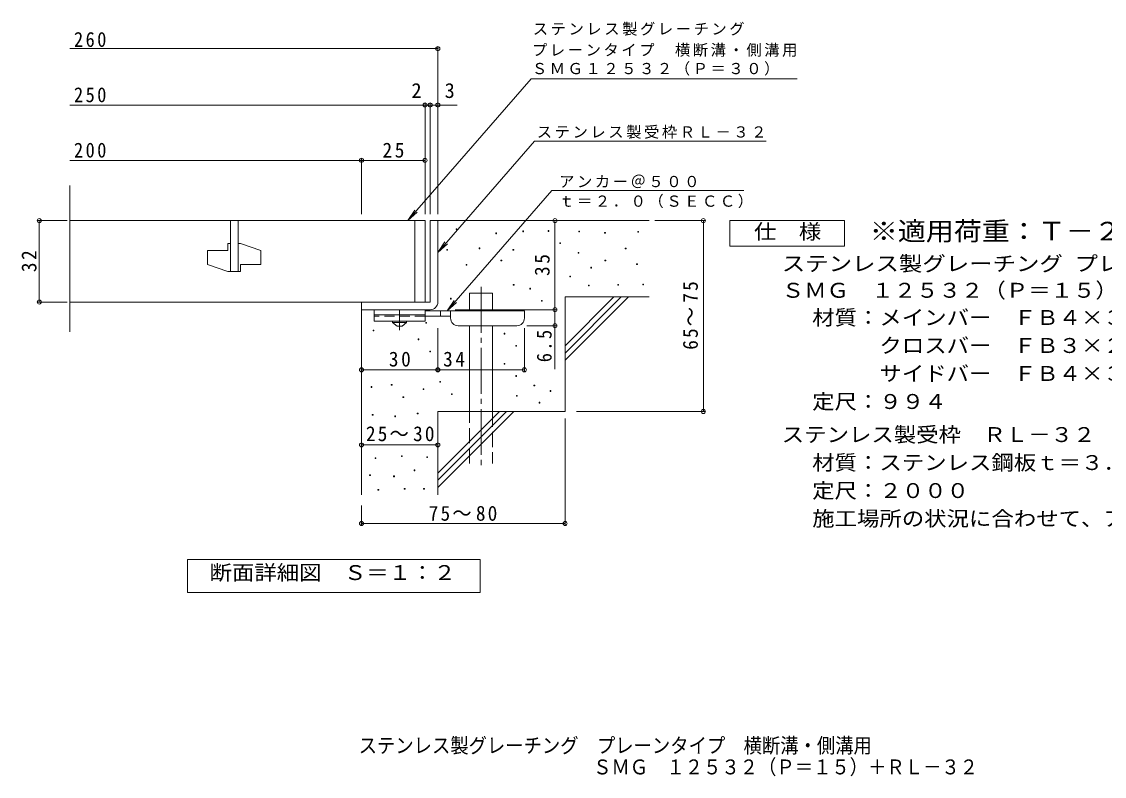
# Model space of a CAD drawing. Units: millimetres on the paper, enlarged 10 times, with parts at other scales. Extents: x -1473 to 1723, y -1369 to 1137.
# Drawn here: x -1473 to 654, y -1369 to 114 of the extents above; entities that cross this region are included whole.
import ezdxf
from ezdxf.enums import TextEntityAlignment as Align

# ---------------------------------------------------------------- set-up
doc = ezdxf.new("R2010")
doc.units = ezdxf.units.MM
doc.header["$LTSCALE"] = 10
doc.header["$PDMODE"] = 32
doc.header["$PDSIZE"] = 8
for name, pattern in [('CHAIN1', [8, 5, -1, 1, -1]), ('CHAIN2', [12, 9, -1, 1, -1]), ('DASHED2', [3, 2, -1]), ('DASHED3', [4, 3, -1])]:
    doc.linetypes.add(name, pattern=pattern)
for name, color, linetype, lineweight in [('D-0', 7, 'Continuous', 9), ('D-1', 2, 'Continuous', 9), ('D-2', 3, 'Continuous', 9), ('D-4', 7, 'Continuous', 9), ('D-5', 7, 'Continuous', 9), ('D-6', 6, 'Continuous', 9), ('D-9', 4, 'Continuous', 9)]:
    doc.layers.add(name, color=color, linetype=linetype, lineweight=lineweight)
doc.layers.add('F-5_F-5ﾚｲﾔ', color=2, linetype='Continuous')
doc.styles.add('ＭＳ ゴシック', font='')
doc.styles.get('ＭＳ ゴシック').set_extended_font_data('MS Gothic')

msp = doc.modelspace()

# ---------------------------------------------------------------- linework, layer by layer
at = {"layer": 'D-0'}
for points in [[(-620.07, -294.55), (-620.07, -293.05), (-618.57, -293.05), (-618.57, -294.55)], [(-489.07, -298.61), (-489.07, -297.11), (-487.57, -297.11), (-487.57, -298.61)], [(-439.06, -298.06), (-439.06, -296.56), (-437.56, -296.56), (-437.56, -298.06)], [(-378.92, -299.08), (-378.92, -297.58), (-377.42, -297.58), (-377.42, -299.08)], [(-541.74, -302.66), (-541.74, -301.16), (-540.24, -301.16), (-540.24, -302.66)], [(-328.16, -301.78), (-328.16, -300.28), (-326.66, -300.28), (-326.66, -301.78)], [(-263.2, -299.75), (-263.2, -298.25), (-261.7, -298.25), (-261.7, -299.75)], [(-638.09, -334.87), (-638.09, -333.37), (-636.59, -333.37), (-636.59, -334.87)], [(-574.5, -332.16), (-574.5, -330.66), (-573, -330.66), (-573, -332.16)], [(-508.18, -334.87), (-508.18, -333.37), (-506.68, -333.37), (-506.68, -334.87)], [(-416.21, -322.05), (-416.21, -320.55), (-414.71, -320.55), (-414.71, -322.05)], [(-380.27, -341.04), (-380.27, -339.54), (-378.77, -339.54), (-378.77, -341.04)], [(-287.56, -332.24), (-287.56, -330.74), (-286.06, -330.74), (-286.06, -332.24)], [(-531.86, -355.85), (-531.86, -354.35), (-530.36, -354.35), (-530.36, -355.85)], [(-327.49, -355.92), (-327.49, -354.42), (-325.99, -354.42), (-325.99, -355.92)], [(-600.17, -364.66), (-600.17, -363.16), (-598.67, -363.16), (-598.67, -364.66)], [(-355.23, -370.14), (-355.23, -368.64), (-353.73, -368.64), (-353.73, -370.14)], [(-265.23, -363.37), (-265.23, -361.87), (-263.73, -361.87), (-263.73, -363.37)], [(-507.5, -403.9), (-507.5, -402.4), (-506, -402.4), (-506, -403.9)], [(-396.68, -387.62), (-396.68, -386.12), (-395.18, -386.12), (-395.18, -387.62)], [(-359.97, -405.33), (-359.97, -403.83), (-358.47, -403.83), (-358.47, -405.33)], [(-302.45, -403.97), (-302.45, -402.47), (-300.95, -402.47), (-300.95, -403.97)], [(-253.05, -403.3), (-253.05, -401.8), (-251.55, -401.8), (-251.55, -403.3)], [(-474.97, -411.38), (-474.97, -409.88), (-473.47, -409.88), (-473.47, -411.38)], [(-630.87, -430.96), (-630.87, -429.46), (-629.37, -429.46), (-629.37, -430.96)], [(-452.12, -435.37), (-452.12, -433.87), (-450.62, -433.87), (-450.62, -435.37)], [(-679.58, -478.57), (-679.58, -477.06), (-678.08, -477.06), (-678.08, -478.57)], [(-782.98, -493.44), (-782.98, -491.94), (-781.48, -491.94), (-781.48, -493.44)], [(-694.49, -510.88), (-694.49, -509.38), (-692.99, -509.38), (-692.99, -510.88)], [(-525.68, -499.73), (-525.68, -498.23), (-524.18, -498.23), (-524.18, -499.73)], [(-502.83, -523.72), (-502.83, -522.22), (-501.33, -522.22), (-501.33, -523.72)], [(-671.64, -534.87), (-671.64, -533.37), (-670.14, -533.37), (-670.14, -534.87)], [(-525.68, -558.9), (-525.68, -557.39), (-524.18, -557.39), (-524.18, -558.9)], [(-651.81, -594.47), (-651.81, -592.97), (-650.31, -592.97), (-650.31, -594.47)], [(-502.83, -582.88), (-502.83, -581.38), (-501.33, -581.38), (-501.33, -582.88)], [(-786.92, -604.61), (-786.92, -603.11), (-785.42, -603.11), (-785.42, -604.61)], [(-747.18, -600.36), (-747.18, -598.86), (-745.68, -598.86), (-745.68, -600.36)], [(-684.64, -608.75), (-684.64, -607.25), (-683.14, -607.25), (-683.14, -608.75)], [(-466.95, -601.59), (-466.95, -600.09), (-465.45, -600.09), (-465.45, -601.59)], [(-435.09, -612.34), (-435.09, -610.84), (-433.59, -610.84), (-433.59, -612.34)], [(-724.33, -624.35), (-724.33, -622.85), (-722.83, -622.85), (-722.83, -624.35)], [(-628.96, -618.46), (-628.96, -616.96), (-627.46, -616.96), (-627.46, -618.46)], [(-501.46, -621.89), (-501.46, -620.39), (-499.96, -620.39), (-499.96, -621.89)], [(-456.7, -635.3), (-456.7, -633.8), (-455.2, -633.8), (-455.2, -635.3)], [(-784.5, -659.03), (-784.5, -657.53), (-783, -657.53), (-783, -659.03)], [(-696.19, -656.75), (-696.19, -655.25), (-694.69, -655.25), (-694.69, -656.75)], [(-740.34, -662.08), (-740.34, -660.58), (-738.84, -660.58), (-738.84, -662.08)], [(-779.17, -744.3), (-779.17, -742.8), (-777.67, -742.8), (-777.67, -744.3)], [(-727.4, -740.5), (-727.4, -739), (-725.9, -739), (-725.9, -740.5)], [(-677.53, -742.4), (-677.53, -740.9), (-676.03, -740.9), (-676.03, -742.4)], [(-789.83, -777.8), (-789.83, -776.3), (-788.33, -776.3), (-788.33, -777.8)], [(-742.63, -780.09), (-742.63, -778.59), (-741.13, -778.59), (-741.13, -780.09)], [(-702.28, -768.28), (-702.28, -766.78), (-700.78, -766.78), (-700.78, -768.28)], [(-773.46, -806.35), (-773.46, -804.85), (-771.96, -804.85), (-771.96, -806.35)], [(-721.69, -804.83), (-721.69, -803.33), (-720.19, -803.33), (-720.19, -804.83)], [(-683.63, -804.83), (-683.63, -803.33), (-682.13, -803.33), (-682.13, -804.83)]]:
    msp.add_lwpolyline(points, close=True, dxfattribs=at)
at = {"layer": 'D-1'}
for p, q in [((-670.76, -276.89), (-670.76, -436.89)), ((-670.76, -276.89), (-655.77, -276.89)), ((-655.77, -436.89), (-655.77, -276.89)), ((-805.77, -436.89), (-670.76, -436.89)), ((-805.77, -451.89), (-805.77, -436.89)), ((-805.77, -451.89), (-670.76, -451.89))]:
    msp.add_line(p, q, dxfattribs=at)
msp.add_arc((-670.76, -436.89), 15, 270, 0, dxfattribs=at)
at = {"layer": 'D-2'}
for p, q in [((-1378.43, -495.7), (-1378.43, -208.19)), ((-680.77, -276.89), (-1378.43, -276.89)), ((-1063.27, -276.89), (-1063.27, -376.89)), ((-1048.27, -276.89), (-1048.27, -376.89)), ((-700.77, -276.89), (-700.77, -436.89)), ((-680.77, -276.89), (-680.77, -436.89)), ((-1108.27, -335.64), (-1108.27, -363.14)), ((-1108.27, -335.64), (-1068.27, -335.64)), ((-1068.27, -321.89), (-1068.27, -335.64)), ((-1063.27, -321.89), (-1068.27, -321.89)), ((-1043.27, -321.89), (-1048.27, -321.89)), ((-1043.27, -321.89), (-1003.27, -335.64)), ((-1003.27, -335.64), (-1003.27, -363.14)), ((-1108.27, -363.14), (-1068.27, -376.89)), ((-1043.27, -376.89), (-1068.27, -376.89)), ((-1043.27, -363.14), (-1043.27, -376.89)), ((-1043.27, -363.14), (-1003.27, -363.14)), ((-1378.43, -436.89), (-680.77, -436.89))]:
    msp.add_line(p, q, dxfattribs=at)
at = {"layer": 'D-4'}
for p, q in [((-655.77, -263.94), (-655.77, 63.98)), ((-1378.43, 60.98), (-655.77, 60.98)), ((-1378.43, -49.72), (-680.76, -49.72)), ((-680.76, -263.94), (-680.76, -46.72)), ((-680.76, -49.72), (-675.76, -49.72)), ((-675.76, -49.72), (-618.1, -49.72)), ((-670.76, -263.94), (-670.76, -46.72)), ((-1378.43, -158.47), (-805.76, -158.47)), ((-805.76, -263.94), (-805.76, -155.47)), ((-805.76, -158.47), (-680.76, -158.47)), ((-1383.78, -276.89), (-1441.83, -276.89)), ((-1438.83, -436.89), (-1438.83, -276.89)), ((-425.8, -451.89), (-425.8, -276.89)), ((-229.74, -276.89), (-131.08, -276.89)), ((-134.08, -651.89), (-134.08, -276.89)), ((-1383.78, -436.89), (-1441.83, -436.89)), ((-621.75, -451.89), (-422.8, -451.89)), ((-425.8, -451.89), (-425.8, -568.64)), ((-655.76, -572.99), (-655.76, -488.39)), ((-485.76, -572.99), (-485.76, -488.39)), ((-422.8, -483.39), (-480.76, -483.39)), ((-383.53, -651.89), (-131.08, -651.89)), ((-405.76, -665.67), (-405.76, -874.97)), ((-805.76, -717.51), (-655.77, -717.51)), ((-805.76, -836.89), (-805.76, -874.97)), ((-805.76, -871.97), (-405.76, -871.97))]:
    msp.add_line(p, q, dxfattribs=at)
msp.add_lwpolyline([(-805.76, -569.99), (-655.76, -569.99), (-485.76, -569.99)], dxfattribs=at)
for p in [(-655.77, 60.98), (-680.76, -49.72), (-670.76, -49.72), (-655.77, -49.72), (-805.76, -158.47), (-680.76, -158.47), (-1438.83, -276.89), (-425.8, -276.89), (-134.08, -276.89), (-1438.83, -436.89), (-425.8, -451.89), (-425.8, -483.39), (-805.76, -569.99), (-655.76, -569.99), (-485.76, -569.99), (-134.08, -651.89), (-805.76, -717.51), (-655.77, -717.51), (-805.76, -871.97), (-405.76, -871.97)]:
    msp.add_point(p, dxfattribs=at)
at = {"layer": 'D-5'}
for p, q in [((-472.5, 1.73), (49.87, 1.73)), ((-465.68, -120.89), (-11.08, -120.89)), ((-637.65, -454.39), (-431.73, -217.8)), ((-54.94, -217.8), (-431.73, -217.8)), ((-715, -276.89), (-701.19, -256.05)), ((-655.77, -339.29), (-637.03, -322.73)), ((-637.65, -454.39), (-623.83, -433.55)), ((-637.65, -454.39), (-618.91, -437.84))]:
    msp.add_line(p, q, dxfattribs=at)
for points in [[(-472.5, 1.73), (-715, -276.89), (-696.27, -260.34)], [(-465.68, -120.89), (-655.77, -339.29), (-641.95, -318.45)]]:
    msp.add_lwpolyline(points, dxfattribs=at)
for points in [[(-82.2, -326.89), (-82.2, -276.89), (142.8, -276.89), (142.8, -326.89)], [(-1147.76, -1007.83), (-1147.76, -942.83), (-572.76, -942.83), (-572.76, -1007.83)]]:
    msp.add_lwpolyline(points, close=True, dxfattribs=at)
at = {"layer": 'D-6'}
for p, q in [((-655.77, -276.89), (-240.76, -276.89)), ((-593.47, -454.39), (-593.47, -419.39)), ((-593.47, -419.39), (-548.47, -419.39)), ((-548.47, -454.39), (-548.47, -419.39)), ((-405.77, -522.9), (-309.75, -426.89)), ((-405.77, -426.89), (-240.76, -426.89)), ((-405.77, -537.04), (-295.61, -426.89)), ((-405.77, -426.89), (-405.77, -651.89)), ((-405.77, -551.18), (-281.47, -426.89)), ((-805.77, -451.89), (-805.77, -815.54)), ((-593.47, -651.89), (-593.47, -483.39)), ((-548.47, -651.89), (-548.47, -483.39)), ((-655.77, -651.89), (-405.77, -651.89)), ((-655.77, -651.89), (-655.77, -815.54)), ((-655.77, -772.9), (-534.76, -651.89)), ((-655.77, -787.04), (-520.62, -651.89)), ((-655.77, -801.18), (-506.47, -651.89))]:
    msp.add_line(p, q, dxfattribs=at)
at = {"layer": 'D-6', "linetype": 'CHAIN2'}
msp.add_line((-570.97, -407.14), (-570.97, -765.22), dxfattribs=at)
at = {"layer": 'D-6', "linetype": 'DASHED3'}
for p, q in [((-593.47, -754.39), (-593.47, -651.89)), ((-548.47, -651.89), (-548.47, -754.39))]:
    msp.add_line(p, q, dxfattribs=at)
at = {"layer": 'D-9', "color": 3}
for p, q in [((-780.76, -451.89), (-780.76, -474.39)), ((-680.76, -451.89), (-780.76, -451.89)), ((-680.76, -461.89), (-780.76, -461.89)), ((-680.76, -451.89), (-680.76, -474.39)), ((-680.76, -474.39), (-780.76, -474.39))]:
    msp.add_line(p, q, dxfattribs=at)
at = {"layer": 'D-9', "color": 3, "linetype": 'DASHED2'}
msp.add_line((-680.76, -464.39), (-780.76, -464.39), dxfattribs=at)
at = {"layer": 'D-9', "linetype": 'CHAIN1'}
msp.add_line((-730.76, -492.13), (-730.76, -451.89), dxfattribs=at)
at = {"layer": 'D-9'}
for p, q in [((-485.76, -454.39), (-680.76, -454.39)), ((-630.73, -464.39), (-680.76, -464.39)), ((-650.76, -464.39), (-650.76, -454.39)), ((-630.76, -468.39), (-630.76, -454.39)), ((-485.76, -468.39), (-485.76, -454.39)), ((-615.76, -483.39), (-500.76, -483.39))]:
    msp.add_line(p, q, dxfattribs=at)
at = {"layer": 'D-9', "color": 2}
for p, q in [((-744.51, -476.89), (-744.51, -474.39)), ((-744.51, -476.89), (-735.76, -484.39)), ((-744.51, -476.89), (-717.01, -476.89)), ((-735.76, -484.39), (-725.76, -484.39)), ((-725.76, -484.39), (-717.01, -476.89)), ((-717.01, -476.89), (-717.01, -474.39))]:
    msp.add_line(p, q, dxfattribs=at)
at = {"layer": 'D-9'}
for centre, start, end in [((-615.76, -468.39), 180, 270), ((-500.76, -468.39), 270, 0)]:
    msp.add_arc(centre, 15, start, end, dxfattribs=at)

# ---------------------------------------------------------------- texts
at = {"layer": 'D-4', "color": 2, "style": 'ＭＳ ゴシック'}
for s, p in [('2', (-707.6, -44.72)), ('3', (-642.46, -44.72))]:
    msp.add_text(s, height=29.33, dxfattribs=at).set_placement(p, align=Align.BOTTOM_LEFT)
at = {"layer": 'D-4', "color": 2, "char_height": 29.33, "attachment_point": 7, "style": 'ＭＳ ゴシック'}
for s, insert in [('\\T1.27;\\W0.9;260', (-1370.5, 64.03)), ('\\T1.27;\\W0.9;250', (-1370.5, -44.72)), ('\\T1.27;\\W0.9;200', (-1370.5, -153.47)), ('\\T1.27;\\W0.95;25', (-764.51, -153.47)), ('\\T1.27;\\W0.95;30', (-752.01, -563.99)), ('\\T1.27;\\W0.95;34', (-645.39, -563.99)), ('\\T1.22;\\W0.95;25～30', (-797.01, -710.66)), ('\\T1.22;\\W0.95;75～80', (-673.63, -866.97))]:
    msp.add_mtext(s, dxfattribs=dict(at, insert=insert))
at = {"layer": 'D-4', "color": 2, "char_height": 29.33, "attachment_point": 7, "rotation": 90, "style": 'ＭＳ ゴシック'}
for s, insert in [('\\T1.27;\\W0.95;32', (-1443.83, -378.14)), ('\\T1.27;\\W0.95;35', (-435.8, -385.64)), ('\\T1.22;\\W0.95;65～75', (-144.61, -530.64)), ('\\T1.27;\\W0.9;6.5', (-431.8, -555.09))]:
    msp.add_mtext(s, dxfattribs=dict(at, insert=insert))
at = {"layer": 'D-5', "color": 3, "style": 'ＭＳ ゴシック', "width": 1.1}
msp.add_text('※適用荷重：Ｔ－２０', height=36.66, dxfattribs=at).set_placement((192.8, -326.89), align=Align.BOTTOM_LEFT)
at = {"layer": 'D-5', "color": 2, "style": 'ＭＳ ゴシック'}
for s, width, p in [('仕\u3000様', 1.1, (-34.7, -321.89)), ('ステンレス製グレーチング プレーンタイプ 横断溝・側溝用', 1.15, (19.89, -384.81)), ('ＳＭＧ\u3000１２５３２（Ｐ＝１５）', 1.1, (19.89, -437.25)), ('材質：メインバー\u3000ＦＢ４×３２（ＳＵＳ３０４）', 1.1, (79.6, -490.73)), ('\u3000\u3000\u3000クロスバー\u3000ＦＢ３×２０（ＳＵＳ３０４）', 1.1, (79.6, -545.73)), ('\u3000\u3000\u3000サイドバー\u3000ＦＢ４×３２（ＳＵＳ３０４）', 1.1, (79.6, -600.73)), ('定尺：９９４', 1.1, (79.6, -655.73)), ('ステンレス製受枠\u3000ＲＬ－３２', 1.1, (19.89, -720.73)), ('材質：ステンレス鋼板ｔ＝３．０（ＳＵＳ３０４）', 1.1, (79.6, -775.73)), ('定尺：２０００', 1.1, (79.6, -830.73)), ('施工場所の状況に合わせて、アンカーをプライヤー等で折り曲げてご使用ください。', 1.1, (79.6, -885.73)), ('断面詳細図\u3000Ｓ＝１：２', 1.1, (-1104.33, -991.86))]:
    msp.add_text(s, height=29.33, dxfattribs=dict(at, width=width)).set_placement(p, align=Align.BOTTOM_LEFT)
at = {"layer": 'D-5', "char_height": 21.99, "attachment_point": 7, "style": 'ＭＳ ゴシック'}
for s, insert in [('\\T1.17;ステンレス製グレーチング', (-469.19, 86.39)), ('\\T1.17;プレーンタイプ\u3000横断溝・側溝用', (-470.74, 44.74)), ('\\T1.17;ＳＭＧ１２５３２（Ｐ＝３０）', (-470.96, 8.01)), ('\\T1.17;ステンレス製受枠ＲＬ－３２', (-461.29, -116.13)), ('\\T1.17;アンカー＠５００', (-417.49, -213.14)), ('\\T1.17;ｔ＝２．０（ＳＥＣＣ）', (-417.49, -252.46))]:
    msp.add_mtext(s, dxfattribs=dict(at, insert=insert))
at = {"layer": 'F-5_F-5ﾚｲﾔ', "style": 'ＭＳ ゴシック', "width": 0.9}
for s, p in [('ステンレス製グレーチング\u3000プレーンタイプ\u3000横断溝・側溝用', (-811.31, -1331.59)), ('ＳＭＧ\u3000１２５３２（Ｐ＝１５）＋ＲＬ－３２', (-350.71, -1373.71))]:
    msp.add_text(s, height=29.33, dxfattribs=at).set_placement(p, align=Align.BOTTOM_LEFT)

doc.saveas('drawing.dxf')
